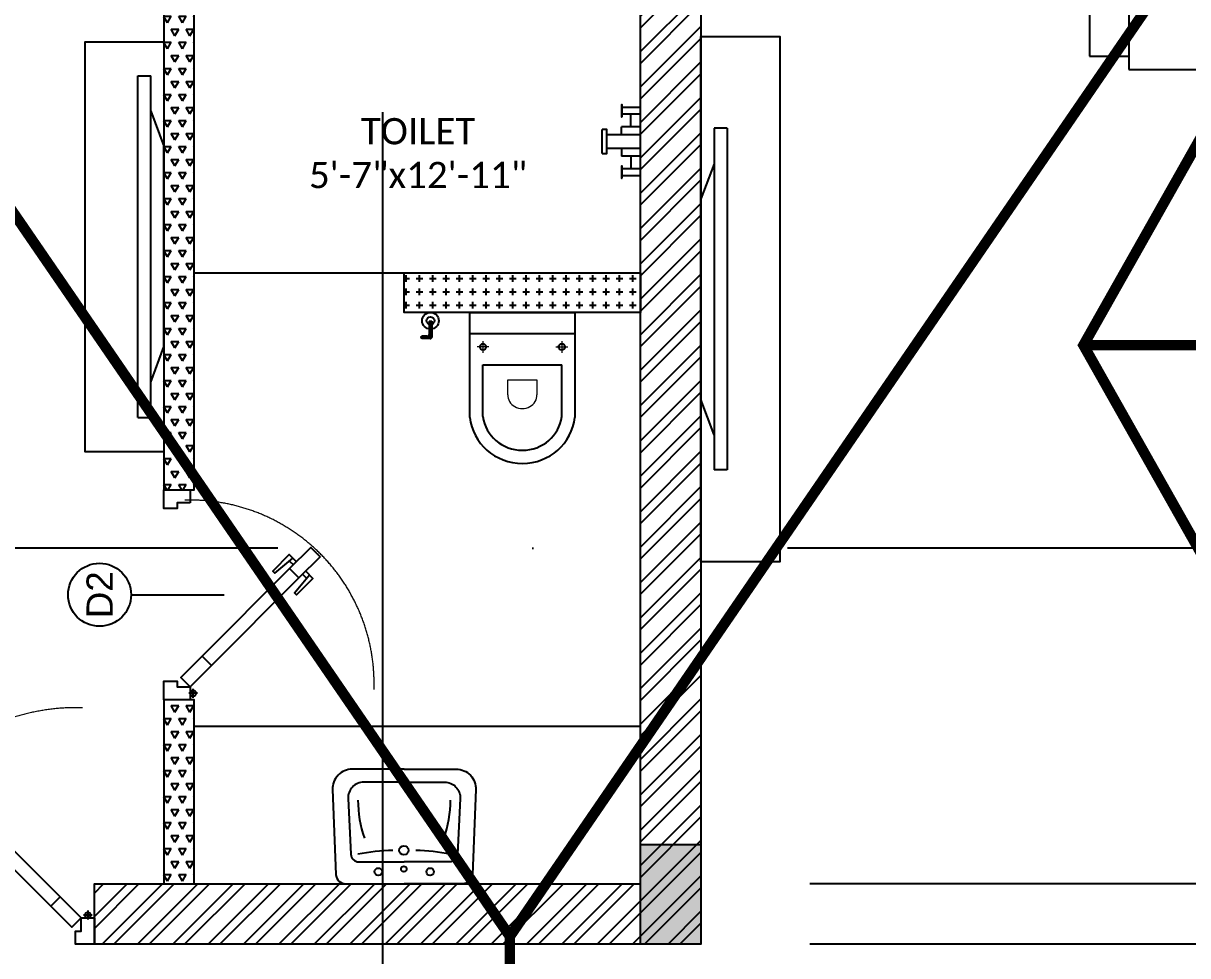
# Model space of a CAD drawing. Header units: millimetres. Extents: x -4167 to 87328, y -21481 to 19784.
# Drawn here: x 3334 to 7769, y 7901 to 11450 of the extents above; entities that cross this region are included whole.
import ezdxf
from ezdxf.enums import TextEntityAlignment as Align

# ---------------------------------------------------------------- set-up
doc = ezdxf.new("R2010")
doc.units = ezdxf.units.MM
doc.header["$LTSCALE"] = 150
doc.linetypes.add('ACAD_ISO10W100', pattern=[18, 12, -3, 0, -3])
doc.linetypes.add('DASHED', pattern=[19.05, 12.7, -6.35])
for name, color, linetype in [('ad-Column', 3, 'Continuous'), ('ad-Column Hatch', 125, 'Continuous'), ('ad-Door', 11, 'Continuous'), ('ad-Furniture', 8, 'Continuous'), ('ad-Ledge wall', 6, 'Continuous'), ('ad-Section Line', 2, 'Continuous'), ('ad-Text main', 7, 'Continuous'), ('ad-Text Main_Door&window Label', 7, 'Continuous'), ('ad-Toilet fixtures', 8, 'Continuous'), ('ad-Wall', 240, 'Continuous'), ('ad-Wall hatch', 8, 'Continuous')]:
    doc.layers.add(name, color=color, linetype=linetype)
doc.layers.add('ad-Primary Roof', color=5, linetype='Continuous', true_color=0x0000ff)
doc.layers.add('ad-Secondary Roof', color=6, linetype='Continuous', true_color=0xff00ff)
doc.styles.add('ARIAL', font='arial.ttf')
doc.styles.add('New Text Style', font='arial.ttf', dxfattribs={"height": 100})
doc.styles.get("Standard").update_dxf_attribs({"font": 'calibril.ttf'})

# ---------------------------------------------------------------- blocks, each defined once
blk = doc.blocks.new('zw$C7D6')
at = {"layer": 'ad-Text main', "insert": (4837.8, 10955.6), "char_height": 100, "width": 939.866, "attachment_point": 5, "bg_fill": 2}
blk.add_mtext('TOILET\\P5\'-7"x12\'-11"', dxfattribs=at)
blk = doc.blocks.new('ad_Sofa 2 seaters')
for p, q in [((0, 800), (750, 800)), ((0, 800), (0, -800)), ((750, 800), (750, 650)), ((150, 650), (800, 650)), ((150, 650), (150, 600)), ((800, 650), (800, -650)), ((230, 600), (140, 600)), ((150, 50), (150, 600)), ((115, 575), (115, 75)), ((220, 75), (220, 575)), ((255, 75), (255, 575)), ((140, 50), (230, 50)), ((150, 50), (150, -50)), ((150, 0), (800, 0)), ((150, 0), (800, 0)), ((115, -75), (115, -575)), ((230, -50), (140, -50)), ((220, -575), (220, -75)), ((255, -575), (255, -75)), ((140, -600), (230, -600)), ((150, -600), (150, -650)), ((150, -650), (800, -650)), ((750, -650), (750, -800)), ((0, -800), (750, -800))]:
    blk.add_line(p, q)
for centre, start, end in [((140, 575), 90, 180), ((195, 575), 0, 90), ((230, 575), 0, 90), ((140, 75), 180, 270), ((195, 75), 270, 0), ((230, 75), 270, 0), ((140, -75), 90, 180), ((195, -75), 0, 90), ((230, -75), 0, 90), ((140, -575), 180, 270), ((195, -575), 270, 0), ((230, -575), 270, 0)]:
    blk.add_arc(centre, 25, start, end)
blk = doc.blocks.new('A$Cc8134665')
at = {"layer": 'ad-Furniture', "ltscale": 0.125}
for p, q in [((0, -999.5), (0, 1000.5)), ((50, 650.5), (50, -649.5)), ((100, 650.5), (50, 650.5)), ((100, 650.5), (100, -649.5)), ((50, 515.6), (0, 382)), ((0, 382), (0, -382)), ((50, -515.6), (0, -382)), ((100, -649.5), (50, -649.5))]:
    blk.add_line(p, q, dxfattribs=at)
blk.add_lwpolyline([(0, 1000.5), (300, 1000.5), (300, -999.5), (0, -999.5)], dxfattribs=at)
blk = doc.blocks.new('zw$6803')
at = {"layer": 'ad-Furniture', "ltscale": 0.125}
for p, q in [((0, 780.2), (0, -780.2)), ((-100, -650.2), (-100, 649.8)), ((-100, 649.8), (-50, 649.8)), ((-50, -650.2), (-50, 649.8)), ((-50, 515.8), (0, 382.3)), ((0, -381.8), (0, 382.3)), ((-50, -515.4), (0, -381.8)), ((-100, -650.2), (-50, -650.2))]:
    blk.add_line(p, q, dxfattribs=at)
blk.add_lwpolyline([(0, -780.2), (-300, -780.2), (-300, 780.2), (0, 780.2)], dxfattribs=at)
blk = doc.blocks.new('Typical floor plan$0$6 A E W_Typical Floor Plan$0$ad_Shower')
for p, q in [((0, 130, 0), (-69.5, 130, 0)), ((0, 103.8, 0), (-69.5, 103.8, 0)), ((-36.4, 55.7, 0), (-36.4, 103.8, 0)), ((0, -130), (0, 130)), ((-145.8, -45.6), (-145.8, 45.6)), ((0, 55.7, 0), (-72.9, 55.7, 0)), ((-72.9, 26.2, 0), (-72.9, 55.7, 0)), ((0, 26.2, 0), (-128.2, 26.2, 0)), ((0, -26.2, 0), (-128.2, -26.2, 0)), ((-72.9, -26.2, 0), (-72.9, -56.1, 0)), ((0, -56.1, 0), (-72.9, -56.1, 0)), ((-36.4, -56.1, 0), (-36.4, -103.8, 0)), ((0, -103.8, 0), (-69.5, -103.8, 0)), ((0, -130, 0), (-69.5, -130, 0))]:
    blk.add_line(p, q)
blk.add_lwpolyline([(-69.5, 94.1), (-69.5, 139.7), (-72.9, 139.7), (-72.9, 94.1)], close=True)
at = {"elevation": 0}
blk.add_lwpolyline([(-145.8, -45.6), (-128.2, -45.6), (-128.2, 45.6), (-145.8, 45.6)], dxfattribs=at)
blk.add_lwpolyline([(-69.5, -139.7), (-69.5, -94.1), (-72.9, -94.1), (-72.9, -139.7)], close=True, dxfattribs=at)
blk = doc.blocks.new('zw$F302')
at = {"layer": 'ad-Furniture'}
for points in [[(436.4, 0), (436.4, 198, 0.426121), (358.4, 272.8), (35.9, 259.8, 0.402405), (0, 222.4), (0, 0)], [(386.8, 0), (386.8, 153.8, 0.426121), (324.5, 213.7), (112.5, 203.2, 0.402405), (83.7, 173.3), (83.7, 0)], [(436.4, 0), (436.4, -198, -0.426121), (358.4, -272.8), (35.9, -259.8, -0.402405), (0, -222.4), (0, 0)], [(386.8, 0), (386.8, -153.8, -0.426121), (324.5, -213.7), (112.5, -203.2, -0.402405), (83.7, -173.3), (83.7, 0)]]:
    blk.add_lwpolyline(points, format="xyb", dxfattribs=at)
for centre, radius in [((46, 98.6), 14.1), ((56.6, 1.3), 10.6), ((127.4, 1.3), 17.7), ((46, -98.6), 14.1)]:
    blk.add_circle(centre, radius, dxfattribs=at)
for centre, radius, start, end in [((-831.2, 8.5), 959.2, 2.1045, 10.0784), ((322.6, -285.2), 461.6, 90.5074, 108.8514), ((-831.2, -8.5), 959.2, 349.9216, 357.8955), ((322.6, 285.2), 461.6, 251.1486, 269.4926)]:
    blk.add_arc(centre, radius, start, end, dxfattribs=at)
blk = doc.blocks.new('6 U T S R N_Typical Floor Plan$0$3BHK+_A$0$ad_Commode')
for p, q in [((399.7, 200), (0, 200)), ((0, 200), (0, -200)), ((81.7, -200), (81.7, 200)), ((396.5, 150), (199.8, 150)), ((199.8, 150), (199.8, -150)), ((396.5, -150), (199.8, -150)), ((0, -200), (399.7, -200))]:
    blk.add_line(p, q)
at = {"lineweight": 9}
for p, q in [((109.1, 150), (154.3, 150)), ((131.7, 127.4), (131.7, 172.6)), ((313.4, 55.1), (256.4, 55.1)), ((256.4, 55.1), (256.4, -55.1)), ((256.4, -55.1), (313.4, -55.1)), ((131.7, -127.4), (131.7, -172.6)), ((109.1, -150), (154.3, -150))]:
    blk.add_line(p, q, dxfattribs=at)
at = {"extrusion": (0, 0, -1)}
for centre, major_axis, ratio, start_param, end_param in [((379.8, 0), (0, 201), 0.969555, 0.102023, 3.039569), ((131.7, 150), (-8.69, 8.69), 1, 0.785398, 7.068583), ((379.9, 0), (0, 151), 0.959538, 0.1147, 3.026893), ((131.7, -150), (-8.69, -8.69), 1, 2.356194490171165, 8.639379797350752)]:
    blk.add_ellipse(centre, major_axis=major_axis, ratio=ratio, start_param=start_param, end_param=end_param, dxfattribs=at)
at = {"lineweight": 9, "extrusion": (0, 0, -1)}
blk.add_ellipse((316.7, 0), major_axis=(0, 55.2), ratio=0.889512, start_param=-0.06636, end_param=3.207953, dxfattribs=at)
blk = doc.blocks.new('Typical floor plan$0$239E All Floor Plans$0$ad_Faucet')
at = {"ltscale": 25}
h = blk.add_hatch(dxfattribs=at)
h.set_pattern_fill('ANSI31', color=256, style=0)
h.set_pattern_definition([(45, (608.51888, -980.84871), (-0.088388348, 0.088388348), [])])
h.paths.add_polyline_path([(1.79, 0.23, -0.101839), (1.84, 0, -0.082633), (1.8, -0.19), (2.48, -0.19, 0.038606), (2.49, 0, 0.047181), (2.47, 0.23)])
h.paths.add_polyline_path([(1.31, -0.19), (1.8, -0.19, 0.082633), (1.84, 0, 0.101839), (1.79, 0.23), (1.31, 0.23)])
h.paths.add_polyline_path([(2.47, 0.23, -0.047181), (2.49, 0, -0.038606), (2.48, -0.19), (3.3, -0.19, -0.414214), (3.59, -0.48), (3.59, -0.64), (3.59, -1.18, -0.836396), (3.92, -1.24), (3.92, -0.64), (3.92, -0.05, 0.414214), (3.63, 0.23)])
for p, q in [((1.31, -0.19), (1.31, 0.23)), ((1.31, 0.23), (3.63, 0.23)), ((1.31, -0.19), (3.3, -0.19)), ((3.59, -0.48), (3.59, -0.64)), ((3.59, -0.64), (3.59, -1.27)), ((3.92, -0.05), (3.92, -0.64)), ((3.92, -0.64), (3.92, -1.27))]:
    blk.add_line(p, q)
for centre, radius in [((1.25, 0), 1.25), ((1.25, 0), 0.591), ((3.75, -1.24), 0.173)]:
    blk.add_circle(centre, radius)
for centre in [(3.63, -0.05), (3.3, -0.48)]:
    blk.add_arc(centre, 0.288, 0, 90)
blk = doc.blocks.new('zw$BB2B')
at = {"layer": 'ad-Furniture', "linetype": 'DASHED'}
for points in [[(8235, 8175), (5915, 8175)], [(8235, 7945), (5915, 7945)]]:
    blk.add_lwpolyline(points, dxfattribs=at)
at = {"layer": 'ad-Toilet fixtures'}
for points in [[(3985, 10500), (5685, 10500)], [(3985, 8775), (5685, 8775)]]:
    blk.add_lwpolyline(points, dxfattribs=at)
at = {"layer": 'ad-Furniture', "xscale": -1, "rotation": 89.99999999999979}
blk.add_blockref('ad_Sofa 2 seaters', (8195, 12075), dxfattribs=at)
at = {"layer": 'ad-Furniture'}
for name, p in [('A$Cc8134665', (5915, 10400)), ('zw$6803', (3870, 10600))]:
    blk.add_blockref(name, p, dxfattribs=at)
at = {"layer": 'ad-Toilet fixtures'}
blk.add_blockref('Typical floor plan$0$6 A E W_Typical Floor Plan$0$ad_Shower', (5685, 11000), dxfattribs=at)
at = {"layer": 'ad-Toilet fixtures', "xscale": 25.39999999990692, "yscale": 25.39999999990692, "zscale": 25.39999999990692, "rotation": 270}
blk.add_blockref('Typical floor plan$0$239E All Floor Plans$0$ad_Faucet', (4885, 10350), dxfattribs=at)
at = {"layer": 'ad-Toilet fixtures', "xscale": -1, "rotation": 89.99999999999977}
blk.add_blockref('6 U T S R N_Typical Floor Plan$0$3BHK+_A$0$ad_Commode', (5235, 10350), dxfattribs=at)
at = {"layer": 'ad-Toilet fixtures', "rotation": 90}
blk.add_blockref('zw$F302', (4785, 8175), dxfattribs=at)
blk = doc.blocks.new('*U143')
for p, q in [((-534, 613.8), (-548.9, 598.9)), ((-599.2, 548.7), (-584.3, 563.6)), ((-8.3, 111.1), (-41.7, 111.1)), ((-25, 127.8), (-25, 94.4))]:
    blk.add_line(p, q)
for points in [[(-615.7, 665.7), (-534.9, 584.9), (-570.2, 549.5), (-651, 630.3)], [(-130.8, 180.8), (-534.9, 584.9), (-570.2, 549.5), (-166.2, 145.5)], [(-50, 100), (-130.8, 180.8), (-166.2, 145.5), (-85.4, 64.6)], [(-850, 100), (-850, 50), (-828.6, 50), (-828.6, 35.7), (-828.6, 0), (-900, 0), (-900, 100)], [(-50, 100), (0, 100), (0, 0), (-71.4, 0), (-71.4, 35.7), (-71.4, 50), (-50, 50)]]:
    blk.add_lwpolyline(points, close=True)
for points in [[(-560.7, 610.7), (-533.2, 638.2), (-470.4, 575.4), (-478.3, 567.5), (-546.9, 624.5)], [(-596.1, 575.4), (-623.6, 547.9), (-560.7, 485.1), (-552.9, 492.9), (-609.9, 561.5)]]:
    blk.add_lwpolyline(points)
blk.add_circle((-25, 111.1), 11.1)
at = {"color": 8, "linetype": 'DASHED', "lineweight": 0}
blk.add_arc((-69.8, 114.8), 785.6, 88.1881, 181.8119, dxfattribs=at)
at = {"layer": 'ad-Text Main_Door&window Label'}
blk.add_line((-450, -125), (-450, 230), dxfattribs=at)
blk.add_circle((-450.3, -245), 120, dxfattribs=at)
at = {"layer": 'ad-Text Main_Door&window Label', "style": 'New Text Style'}
blk.add_attdef('D1', text='', height=100, dxfattribs=at).set_placement((-450.3, -245), align=Align.MIDDLE_CENTER)
blk = doc.blocks.new('*U141')
for p, q in [((8.3, -111.1), (41.7, -111.1)), ((25, -127.8), (25, -94.4)), ((528.5, -478), (513.6, -492.9)), ((463.3, -543.1), (478.2, -528.2))]:
    blk.add_line(p, q)
for points in [[(50, -100), (0, -100), (0, 0), (71.4, 0), (71.4, -35.7), (71.4, -50), (50, -50)], [(750, -100), (750, -50), (728.6, -50), (728.6, -35.7), (728.6, 0), (800, 0), (800, -100)], [(50, -100), (130.8, -180.8), (166.2, -145.5), (85.4, -64.6)], [(130.8, -180.8), (464.2, -514.2), (499.5, -478.8), (166.2, -145.5)], [(545, -595), (464.2, -514.2), (499.5, -478.8), (580.3, -559.6)]]:
    blk.add_lwpolyline(points, close=True)
for points in [[(525.4, -504.7), (552.8, -477.2), (490, -414.3), (482.2, -422.2), (539.2, -490.8)], [(490, -540), (462.5, -567.5), (399.7, -504.7), (407.6, -496.8), (476.2, -553.8)]]:
    blk.add_lwpolyline(points)
blk.add_circle((25, -111.1), 11.1)
at = {"color": 8, "linetype": 'DASHED', "lineweight": 0}
blk.add_arc((62.1, -102.1), 698.3, 268.1881, 1.8119, dxfattribs=at)
at = {"layer": 'ad-Text Main_Door&window Label'}
blk.add_line((400, 125), (400, -230), dxfattribs=at)
blk.add_circle((400.3, 245), 120, dxfattribs=at)
at = {"layer": 'ad-Text Main_Door&window Label', "style": 'New Text Style'}
blk.add_attdef('D1', text='', height=100, dxfattribs=at).set_placement((400.3, 245), align=Align.MIDDLE_CENTER)
blk = doc.blocks.new('zw$6EBD')
at = {"layer": 'ad-Wall hatch', "transparency": 33554610}
h = blk.add_hatch(dxfattribs=at)
h.set_pattern_fill('ANSI32', color=256, scale=10, angle=1e-14)
h.paths.add_polyline_path([(230, 4280), (230, 230), (6475, 230), (6475, 4280), (3605, 4280), (3605, 4510), (6705, 4510), (6705, 230), (7405, 230), (7405, 0), (0, 0), (0, 4510), (1910, 4510), (1910, 7945), (0, 7945), (0, 12355), (10375, 12355), (10375, 9605), (10145, 9605), (10145, 12125), (5915, 12125), (5915, 7945), (3605, 7945), (3605, 8175), (5685, 8175), (5685, 12125), (230, 12125), (230, 8175), (2705, 8175), (2705, 7945), (2140, 7945), (2140, 4510), (2705, 4510), (2705, 4280)])
h = blk.add_hatch(dxfattribs=at)
h.set_pattern_fill('TRIANG', color=256, scale=6)
h.set_pattern_definition([(60, (-3146.195, 6205.71), (-28.575, 49.49335), [28.575, -28.575]), (120, (-3146.195, 6205.71), (-57.15, 3e-08), [28.575, -28.575]), (0, (-3160.48, 6230.457), (28.575, 49.49335), [28.575, -28.575])])
h.paths.add_polyline_path([(3870, 9675), (3985, 9675), (3985, 12125), (3870, 12125)])
h = blk.add_hatch(dxfattribs=at)
h.set_pattern_fill('PLUS', color=256, scale=2)
h.set_pattern_definition([(0, (5236.443, 10478.734), (0, 50.8), [25.4, -25.4]), (90, (5249.143, 10466.034), (-50.8, 3e-15), [25.4, -25.4])])
h.paths.add_polyline_path([(4785, 10500), (5685, 10500), (5685, 10350), (4785, 10350)])
h = blk.add_hatch(dxfattribs=at)
h.set_pattern_fill('TRIANG', color=256, scale=6)
h.set_pattern_definition([(60, (-3146.195, 6205.71), (-28.575, 49.49335), [28.575, -28.575]), (120, (-3146.195, 6205.71), (-57.15, 3e-08), [28.575, -28.575]), (0, (-3160.48, 6230.457), (28.575, 49.49335), [28.575, -28.575])])
h.paths.add_polyline_path([(3870, 8175), (3985, 8175), (3985, 8875), (3870, 8875)])
at = {"layer": 'ad-Ledge wall'}
blk.add_lwpolyline([(4785, 10500), (5685, 10500), (5685, 10350), (4785, 10350)], close=True, dxfattribs=at)
at = {"layer": 'ad-Wall'}
blk.add_lwpolyline([(0, 12355), (10375, 12355), (10375, 9605), (10145, 9605), (10145, 12125), (5915, 12125), (5915, 7945), (3605, 7945), (3605, 8175), (5685, 8175), (5685, 12125), (230, 12125)], dxfattribs=at)
for points in [[(3870, 9675), (3985, 9675), (3985, 12125), (3870, 12125)], [(3870, 8175), (3985, 8175), (3985, 8875), (3870, 8875)]]:
    blk.add_lwpolyline(points, close=True, dxfattribs=at)
at = {"layer": 'ad-Door', "ltscale": 5}
for name, p, rotation, values in [('*U141', (3870, 8875), 90, {'D1': 'D2'}), ('*U143', (3605, 7945), 359.9999999999999, {'D1': 'D1'})]:
    blk.add_blockref(name, p, dxfattribs=dict(at, rotation=rotation)).add_auto_attribs(values)
blk = doc.blocks.new('zw$6AA0')
at = {"layer": 'ad-Column Hatch', "transparency": 33554687}
h = blk.add_hatch(color=256, dxfattribs=at)
h.dxf.hatch_style = 1
h.paths.add_polyline_path([(0, -230), (380, -230), (380, 0), (0, 0)])
at = {"layer": 'ad-Column'}
blk.add_lwpolyline([(0, -230), (380, -230), (380, 0), (0, 0)], close=True, dxfattribs=at)
blk = doc.blocks.new('1215E_Columns')
at = {"layer": 'ad-Column', "xscale": -1, "rotation": 270}
blk.add_blockref('zw$6AA0', (5915, 7945), dxfattribs=at)
blk = doc.blocks.new('1215E_Roof Plan')
at = {"layer": 'ad-Primary Roof', "linetype": 'DASHED', "ltscale": 2, "const_width": 40}
blk.add_lwpolyline([(1460, 13405), (8915, 13405), (5187.5, 7975)], close=True, dxfattribs=at)
blk.add_lwpolyline([(5187.5, 2920), (5187.5, 7975)], dxfattribs=at)
at = {"layer": 'ad-Secondary Roof', "linetype": 'DASHED', "ltscale": 2, "const_width": 40}
blk.add_lwpolyline([(7371.8, 10225), (8915, 12955), (12195, 12955), (12195, 7495), (8915, 7495)], close=True, dxfattribs=at)
blk.add_lwpolyline([(11461.8, 10225), (7371.8, 10225)], dxfattribs=at)
blk = doc.blocks.new('1215_East Villa')
at = {"layer": 'ad-Text main'}
blk.add_blockref('zw$C7D6', (0, 0), dxfattribs=at)
at = {"layer": 'ad-Furniture'}
blk.add_blockref('zw$BB2B', (0, 0), dxfattribs=at)
blk.add_blockref('zw$6EBD', (0, 0))
blk.add_blockref('1215E_Columns', (0, 0))
blk.add_blockref('1215E_Roof Plan', (0, 0))
blk = doc.blocks.new('enuklfk')
at = {"layer": 'ad-Section Line', "linetype": 'ACAD_ISO10W100', "ltscale": 0.5}
blk.add_line((-3615.9, 0), (829.3, 0), dxfattribs=at)
at = {"layer": 'ad-Section Line', "linetype": 'Continuous', "style": 'ARIAL', "width": 0.8}
blk.add_attdef('SECTION-LETTER', text='', height=80, rotation=2700, dxfattribs=at).set_placement((916.8, 0), align=Align.MIDDLE)
blk = doc.blocks.new('zw$78A7')
at = {"layer": 'ad-Section Line'}
for p, xscale, yscale, zscale, rotation in [((4703.6, -1175.2), 4.313292429215453, 4.313292429215453, 4.313292429215453, 90), ((353.4, -2902.4), 4.313292429215451, 4.313292429215451, 4.313292429215451, 180)]:
    blk.add_blockref('enuklfk', p, dxfattribs=dict(at, xscale=xscale, yscale=yscale, zscale=zscale, rotation=rotation))

msp = doc.modelspace()

# ---------------------------------------------------------------- block references
msp.add_blockref('1215_East Villa', (0, 0))

# ---------------------------------------------------------------- next in the draw order: block references
msp.add_blockref('zw$78A7', (0, 12355))

doc.saveas('drawing.dxf')
